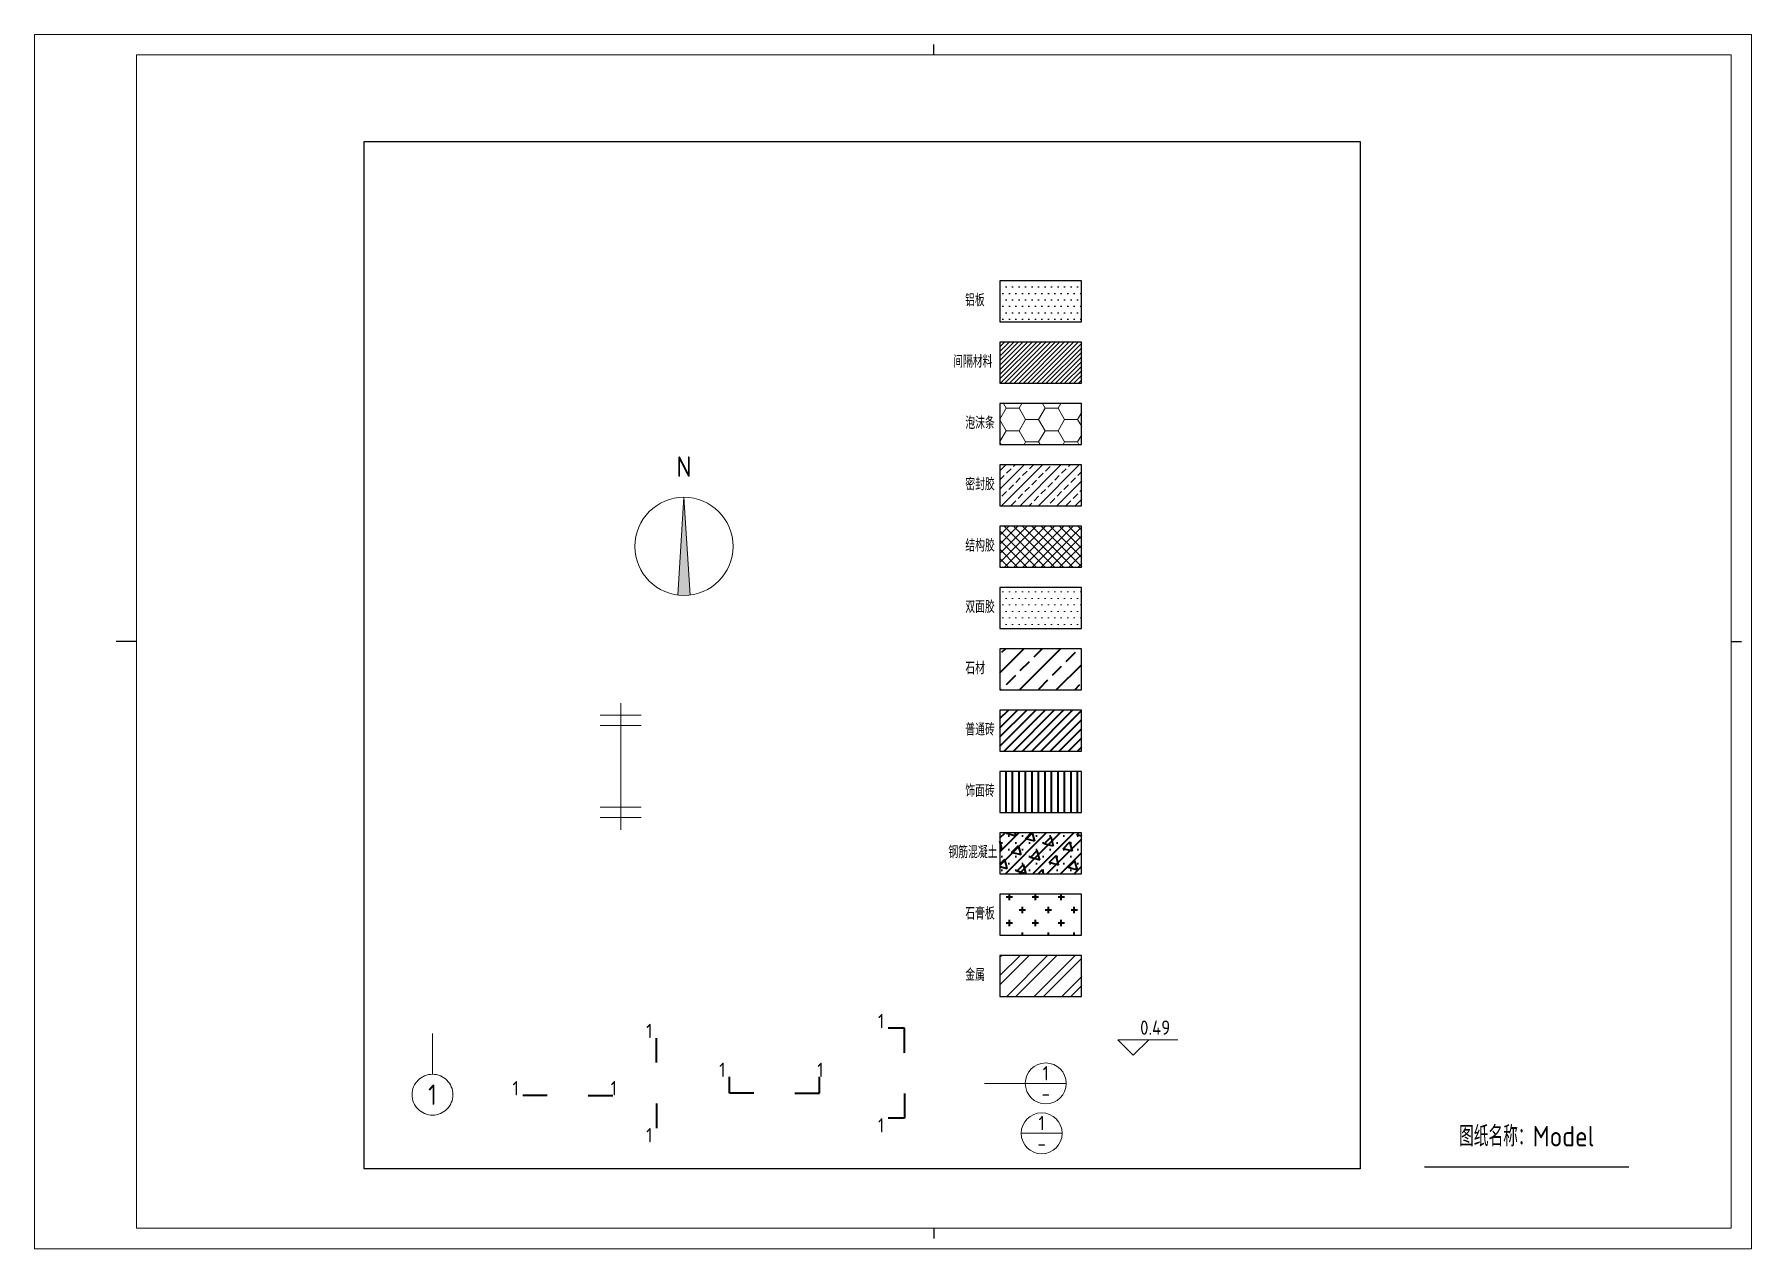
# Paper-space layout '布局1' of a CAD drawing. Header units: millimetres. Extents: x 633 to 1053, y -55 to 242.
# The model-space entities are those that its viewports show. They can reach past a viewport. Long polylines and large blocks are cut down to what shows.
import ezdxf
from ezdxf.enums import TextEntityAlignment as Align

# ---------------------------------------------------------------- set-up
doc = ezdxf.new("R2010")
doc.units = ezdxf.units.MM
doc.header["$LTSCALE"] = 1000
doc.linetypes.add('CENTER', pattern=[50.8, 31.75, -6.35, 6.35, -6.35])
doc.layers.add('0 @ 1', color=7, linetype='Continuous')
for name, color, linetype, lineweight in [('基础', 251, 'Continuous', 35), ('基础 @ 0.5', 251, 'Continuous', 35), ('基础 @ 1', 251, 'Continuous', 35), ('基础 @ 100', 251, 'Continuous', 35), ('基础 @ 20', 251, 'Continuous', 35), ('标注', 5, 'Continuous', 15), ('标注 @ 1', 5, 'Continuous', 15), ('石材', 2, 'Continuous', 35), ('石材 @ 0.5', 2, 'Continuous', 35), ('石材 @ 1', 2, 'Continuous', 35), ('石材 @ 100', 2, 'Continuous', 35), ('石材 @ 20', 2, 'Continuous', 35), ('胶条', 252, 'Continuous', 15), ('胶条 @ 0.5', 252, 'Continuous', 15), ('胶条 @ 1', 252, 'Continuous', 15), ('胶条 @ 100', 252, 'Continuous', 15), ('胶条 @ 20', 252, 'Continuous', 15), ('胶条 @ 5', 252, 'Continuous', 15), ('胶条 @ 50', 252, 'Continuous', 15), ('胶条 @ 8', 252, 'Continuous', 15), ('轴网', 1, 'CENTER', 15), ('轴网 @ 1', 1, 'CENTER', 15), ('钢结构', 1, 'Continuous', 15), ('钢结构 @ 0.5', 1, 'Continuous', 15), ('钢结构 @ 1', 1, 'Continuous', 15), ('钢结构 @ 100', 1, 'Continuous', 15), ('钢结构 @ 20', 1, 'Continuous', 15), ('铝型材及铝板', 3, 'Continuous', 25), ('铝型材及铝板 @ 0.5', 3, 'Continuous', 25), ('铝型材及铝板 @ 1', 3, 'Continuous', 25), ('铝型材及铝板 @ 100', 3, 'Continuous', 25)]:
    doc.layers.add(name, color=color, linetype=linetype, lineweight=lineweight)
doc.styles.get("Standard").update_dxf_attribs({"font": 'gbenor.shx', "height": 5, "bigfont": 'gbcbig.shx'})
doc.styles.add('比例+标注3.5mm', font='gbenor.shx', dxfattribs={"height": 3.5, "bigfont": 'gbcbig.shx'})
pattern_1 = [(45, (0, 0), (-0.561266008, 0.561266008), [])]
pattern_2 = [(0, (0, 0), (79.375, 158.75), [0, -158.75])]
pattern_3 = [(0, (0, 0), (0.396875, 0.79375), [0, -0.79375])]
pattern_4 = [(45, (0, 0), (-2.245064, 2.245064), []), (45, (2.245, 0), (-2.245064, 2.245064), [1.5875, -0.79375])]
pattern_5 = [(45, (0, 0), (-1.12253202, 1.12253202), []), (135, (0, 0), (-1.12253202, -1.12253202), [])]

# ---------------------------------------------------------------- blocks, each defined once
blk = doc.blocks.new('图框A3')
at = {"linetype": 'Continuous', "lineweight": 15}
for p, q in [((-420, 297), (0, 297)), ((-420, 0), (-420, 297)), ((0, 297), (0, 0)), ((-395, 292), (-5, 292)), ((-395, 5), (-395, 292)), ((-5, 292), (-5, 5)), ((-5, 5), (-395, 5)), ((0, 0), (-420, 0))]:
    blk.add_line(p, q, dxfattribs=at)
at = {"linetype": 'ByBlock', "lineweight": -2}
for p, q in [((-200, 292), (-200, 294.5)), ((-397.5, 148.5), (-400, 148.5)), ((-395, 148.5), (-397.5, 148.5)), ((-5, 148.5), (-2.5, 148.5)), ((-80, 20), (-30, 20)), ((-200, 5), (-200, 2.5))]:
    blk.add_line(p, q, dxfattribs=at)
at = {"layer": '0 @ 1', "linetype": 'ByBlock', "lineweight": -2}
blk.add_text('图纸名称：Model', height=5, dxfattribs=at).set_placement((-55, 25), align=Align.CENTER)
blk = doc.blocks.new('*U21')
at = {"transparency": 33554687}
h = blk.add_hatch(color=256, dxfattribs=at)
h.dxf.hatch_style = 1
h.paths.add_polyline_path([(0, 12), (-1.5, -11.91, 0.062746), (1.5, -11.91)])
at = {"linetype": 'Continuous', "lineweight": 15}
for p, q in [((0, 12), (-1.5, -11.91)), ((1.5, -11.91), (0, 12))]:
    blk.add_line(p, q, dxfattribs=at)
blk.add_circle((0, 0), 12, dxfattribs=at)
at = {"linetype": 'ByBlock', "lineweight": -2, "style": '比例+标注3.5mm'}
blk.add_text('N', height=5, dxfattribs=at).set_placement((0, 17), align=Align.CENTER)
blk = doc.blocks.new('*U140')
at = {"layer": '标注 @ 1'}
blk.add_blockref('*U21', (-14585.37, 609.63), dxfattribs=at)
blk = doc.blocks.new('*U25')
at = {"layer": '轴网', "linetype": 'CENTER', "lineweight": 15}
blk.add_line((0, 0), (0, 10), dxfattribs=at)
blk.add_circle((0, -5), 5, dxfattribs=at)
at = {"layer": '轴网', "linetype": 'ByBlock', "lineweight": -2, "style": '比例+标注3.5mm'}
blk.add_attdef('A', text='', height=5, dxfattribs=at).set_placement((0, -5), align=Align.MIDDLE)
blk = doc.blocks.new('*U141')
at = {"layer": '轴网 @ 1', "linetype": 'ByBlock', "lineweight": -2}
blk.add_blockref('*U25', (-14646.87, 480.52), dxfattribs=at).add_auto_attribs({'A': '1'})
blk = doc.blocks.new('*U28')
at = {"linetype": 'Continuous', "lineweight": 35}
for p, q in [((-16, 0), (-22, 0)), ((-6, 0), (0, 0))]:
    blk.add_line(p, q, dxfattribs=at)
at = {"style": '比例+标注3.5mm'}
for tag, p in [('编号2', (-23, 3.5)), ('编号1', (1, 3.5))]:
    blk.add_attdef(tag, text='', height=3.5, dxfattribs=at).set_placement(p, align=Align.TOP_RIGHT)
blk = doc.blocks.new('*U142')
at = {"layer": '标注 @ 1', "linetype": 'ByBlock', "lineweight": -2}
blk.add_blockref('*U28', (-14602.8, 475.35), dxfattribs=at).add_auto_attribs({'编号1': '1', '编号2': '1'})
blk = doc.blocks.new('剖切符号-断面-竖向')
at = {"lineweight": 35}
for p, q in [((0, -6), (0, 0)), ((0, -16), (0, -22))]:
    blk.add_line(p, q, dxfattribs=at)
at = {"style": '比例+标注3.5mm'}
for tag, p in [('编号1', (-1, 3.5)), ('编号2', (-1, -22))]:
    blk.add_attdef(tag, text='', height=3.5, dxfattribs=at).set_placement(p, align=Align.TOP_RIGHT)
blk = doc.blocks.new('*U143')
at = {"layer": '标注 @ 1', "linetype": 'ByBlock', "lineweight": -2}
blk.add_blockref('剖切符号-断面-竖向', (-14592.11, 489.36), dxfattribs=at).add_auto_attribs({'编号1': '1', '编号2': '1'})
blk = doc.blocks.new('剖切符号-剖视-横向')
at = {"lineweight": 35}
for p, q in [((-22, 0), (-22, 4)), ((-16, 0), (-22, 0)), ((-6, 0), (0, 0)), ((0, 0), (0, 4))]:
    blk.add_line(p, q, dxfattribs=at)
at = {"style": '比例+标注3.5mm'}
for tag, p in [('编号2', (-23, 7.5)), ('编号1', (1, 7.5))]:
    blk.add_attdef(tag, text='', height=3.5, dxfattribs=at).set_placement(p, align=Align.TOP_RIGHT)
blk = doc.blocks.new('*U144')
at = {"layer": '标注 @ 1', "linetype": 'ByBlock', "lineweight": -2}
blk.add_blockref('剖切符号-剖视-横向', (-14552.25, 475.85), dxfattribs=at).add_auto_attribs({'编号1': '1', '编号2': '1'})
blk = doc.blocks.new('剖切符号-剖视-竖向')
at = {"lineweight": 35}
for p, q in [((0, 0), (-4, 0)), ((0, -6), (0, 0)), ((0, -16), (0, -22)), ((0, -22), (-4, -22))]:
    blk.add_line(p, q, dxfattribs=at)
at = {"style": '比例+标注3.5mm'}
for tag, p in [('编号1', (-5, 3.5)), ('编号2', (-5, -22))]:
    blk.add_attdef(tag, text='', height=3.5, dxfattribs=at).set_placement(p, align=Align.TOP_RIGHT)
blk = doc.blocks.new('*U145')
at = {"layer": '标注 @ 1', "linetype": 'ByBlock', "lineweight": -2}
blk.add_blockref('剖切符号-剖视-竖向', (-14531.41, 491.77), dxfattribs=at).add_auto_attribs({'编号1': '1', '编号2': '1'})
blk = doc.blocks.new('*U29')
at = {"linetype": 'ByBlock', "lineweight": 15}
blk.add_line((10, 0), (0, 0), dxfattribs=at)
at = {"linetype": 'Continuous', "lineweight": 15}
blk.add_line((10, 0), (20, 0), dxfattribs=at)
blk.add_circle((15, 0), 5, dxfattribs=at)
at = {"style": '比例+标注3.5mm'}
for tag, p in [('详图编号', (15, 2.5)), ('图纸编号', (15, -2.5))]:
    blk.add_attdef(tag, text='', height=3.5, dxfattribs=at).set_placement(p, align=Align.MIDDLE)
blk = doc.blocks.new('*U146')
at = {"layer": '标注 @ 1', "linetype": 'ByBlock', "lineweight": -2}
blk.add_blockref('*U29', (-14511.89, 478.28), dxfattribs=at).add_auto_attribs({'详图编号': '1', '图纸编号': '-'})
blk = doc.blocks.new('*U32')
at = {"lineweight": 15}
for p, q in [((3.79, 3.79), (-3.79, 3.79)), ((-3.79, 3.79), (0, 0)), ((0, 0), (3.79, 3.79)), ((3.79, 3.79), (10.88, 3.79))]:
    blk.add_line(p, q, dxfattribs=at)
at = {"style": '比例+标注3.5mm'}
blk.add_attdef('标高', text='', height=3.5, dxfattribs=at).set_placement((9.02, 5), align=Align.RIGHT)
at = {"style": '比例+标注3.5mm', "flags": 1}
blk.add_attdef('零标高点绝对坐标值', text='', height=3, dxfattribs=at).set_placement((2.96, -4.03), align=Align.MIDDLE_CENTER)
blk = doc.blocks.new('*U147')
at = {"layer": '标注 @ 1', "linetype": 'ByBlock', "lineweight": -2}
ref = blk.add_blockref('*U32', (-14475.47, 485.16), dxfattribs=at)
ref.add_attrib('标高', '0.49', dxfattribs={"layer": '标注', "height": 3.5, "style": '比例+标注3.5mm'}).set_placement((-14466.45, 490.17), align=Align.RIGHT)
blk = doc.blocks.new('详图符号')
at = {"linetype": 'Continuous', "lineweight": 15}
blk.add_line((-5, 0), (5, 0), dxfattribs=at)
blk.add_circle((0, 0), 5, dxfattribs=at)
at = {"style": '比例+标注3.5mm'}
for tag, p in [('详图编号', (0, 2.5)), ('被索引图纸编号', (0, -2.5))]:
    blk.add_attdef(tag, text='', height=3.5, dxfattribs=at).set_placement(p, align=Align.MIDDLE)
blk = doc.blocks.new('*U148')
at = {"layer": '标注 @ 1', "linetype": 'ByBlock', "lineweight": -2}
blk.add_blockref('详图符号', (-14497.89, 466.07), dxfattribs=at).add_auto_attribs({'详图编号': '1', '被索引图纸编号': '-'})
blk = doc.blocks.new('*U24')
at = {"linetype": 'CENTER', "lineweight": 15}
blk.add_line((0, -15.5), (0, 15.5), dxfattribs=at)
at = {"linetype": 'Continuous', "lineweight": 15}
for p, q in [((-5, 12.5), (5, 12.5)), ((-5, 10), (5, 10)), ((-5, -10), (5, -10)), ((-5, -12.5), (5, -12.5))]:
    blk.add_line(p, q, dxfattribs=at)
blk = doc.blocks.new('*U149')
at = {"layer": '标注 @ 1', "linetype": 'ByBlock', "lineweight": -2}
blk.add_blockref('*U24', (-14600.83, 555.81), dxfattribs=at)
blk = doc.blocks.new('*U150')
at = {"layer": '胶条 @ 0.5', "linetype": 'ByBlock', "lineweight": -2}
h = blk.add_hatch(dxfattribs=at)
h.set_pattern_fill('ANSI31', color=256, scale=0.5)
h.set_pattern_definition(pattern_1)
h.paths.add_polyline_path([(-14488.1, 659.57), (-14508.1, 659.57), (-14508.1, 649.57), (-14488.1, 649.57)])
at = {"layer": '胶条 @ 1', "linetype": 'ByBlock', "lineweight": -2}
h = blk.add_hatch(dxfattribs=at)
h.set_pattern_fill('ANSI31', color=256, scale=0.5)
h.set_pattern_definition(pattern_1)
h.paths.add_polyline_path([(-14488.1, 659.57), (-14508.1, 659.57), (-14508.1, 649.57), (-14488.1, 649.57)])
at = {"layer": '胶条 @ 100', "linetype": 'ByBlock', "lineweight": -2}
h = blk.add_hatch(dxfattribs=at)
h.set_pattern_fill('ANSI31', color=256, scale=0.5)
h.set_pattern_definition(pattern_1)
h.paths.add_polyline_path([(-14488.1, 659.57), (-14508.1, 659.57), (-14508.1, 649.57), (-14488.1, 649.57)])
blk = doc.blocks.new('*U151')
at = {"layer": '铝型材及铝板 @ 0.5', "linetype": 'ByBlock', "lineweight": -2}
h = blk.add_hatch(dxfattribs=at)
h.set_pattern_fill('DOTS', color=256)
h.set_pattern_definition(pattern_3)
h.paths.add_polyline_path([(-14488.1, 674.57), (-14508.1, 674.57), (-14508.1, 664.57), (-14488.1, 664.57)])
at = {"layer": '铝型材及铝板 @ 1', "linetype": 'ByBlock', "lineweight": -2}
h = blk.add_hatch(dxfattribs=at)
h.set_pattern_fill('DOTS', color=256)
h.paths.add_polyline_path([(-14488.1, 674.57), (-14508.1, 674.57), (-14508.1, 664.57), (-14488.1, 664.57)])
at = {"layer": '铝型材及铝板 @ 100', "linetype": 'ByBlock', "lineweight": -2}
h = blk.add_hatch(dxfattribs=at)
h.set_pattern_fill('DOTS', color=256)
h.set_pattern_definition(pattern_2)
h.paths.add_polyline_path([(-14488.1, 674.57), (-14508.1, 674.57), (-14508.1, 664.57), (-14488.1, 664.57)])
blk = doc.blocks.new('*U152')
at = {"layer": '石材 @ 0.5', "linetype": 'ByBlock', "lineweight": -2}
h = blk.add_hatch(dxfattribs=at)
h.set_pattern_fill('ANSI33', color=256)
h.set_pattern_definition(pattern_4)
h.paths.add_polyline_path([(-14508.1, 584.57), (-14508.1, 574.57), (-14488.1, 574.57), (-14488.1, 584.57)])
at = {"layer": '石材 @ 1', "linetype": 'ByBlock', "lineweight": -2}
h = blk.add_hatch(dxfattribs=at)
h.set_pattern_fill('ANSI33', color=256)
h.paths.add_polyline_path([(-14508.1, 584.57), (-14508.1, 574.57), (-14488.1, 574.57), (-14488.1, 584.57)])
at = {"layer": '石材 @ 100', "linetype": 'ByBlock', "lineweight": -2}
h = blk.add_hatch(dxfattribs=at)
h.set_pattern_fill('ANSI33', color=256)
h.set_pattern_definition([(45, (0, 0), (-449.013, 449.013), []), (45, (449, 0), (-449.013, 449.013), [317.5, -158.75])])
h.paths.add_polyline_path([(-14508.1, 584.57), (-14508.1, 574.57), (-14488.1, 574.57), (-14488.1, 584.57)])
at = {"layer": '石材 @ 20', "linetype": 'ByBlock', "lineweight": -2}
h = blk.add_hatch(dxfattribs=at)
h.set_pattern_fill('ANSI33', color=256)
h.set_pattern_definition([(45, (0, 0), (-89.8026, 89.8026), []), (45, (89.8, 0), (-89.8026, 89.8026), [63.5, -31.75])])
h.paths.add_polyline_path([(-14508.1, 584.57), (-14508.1, 574.57), (-14488.1, 574.57), (-14488.1, 584.57)])
blk = doc.blocks.new('*U153')
at = {"layer": '基础 @ 0.5', "linetype": 'ByBlock', "lineweight": -2}
h = blk.add_hatch(dxfattribs=at)
h.set_pattern_fill('ANSI31', color=256, scale=0.5)
h.set_pattern_definition(pattern_1)
h.paths.add_polyline_path([(-14488.1, 559.57), (-14488.1, 569.57), (-14508.1, 569.57), (-14508.1, 559.57)])
at = {"layer": '基础 @ 1', "linetype": 'ByBlock', "lineweight": -2}
h = blk.add_hatch(dxfattribs=at)
h.set_pattern_fill('ANSI31', color=256, scale=0.5)
h.paths.add_polyline_path([(-14488.1, 559.57), (-14488.1, 569.57), (-14508.1, 569.57), (-14508.1, 559.57)])
at = {"layer": '基础 @ 100', "linetype": 'ByBlock', "lineweight": -2}
h = blk.add_hatch(dxfattribs=at)
h.set_pattern_fill('ANSI31', color=256, scale=0.5)
h.set_pattern_definition([(45, (0, 0), (-112.2532, 112.2532), [])])
h.paths.add_polyline_path([(-14488.1, 559.57), (-14488.1, 569.57), (-14508.1, 569.57), (-14508.1, 559.57)])
at = {"layer": '基础 @ 20', "linetype": 'ByBlock', "lineweight": -2}
h = blk.add_hatch(dxfattribs=at)
h.set_pattern_fill('ANSI31', color=256, scale=0.5)
h.paths.add_polyline_path([(-14488.1, 559.57), (-14488.1, 569.57), (-14508.1, 569.57), (-14508.1, 559.57)])
blk = doc.blocks.new('*U154')
at = {"layer": '石材 @ 0.5', "linetype": 'ByBlock', "lineweight": -2}
h = blk.add_hatch(dxfattribs=at)
h.set_pattern_fill('LINE', color=256, scale=0.5, angle=90)
h.set_pattern_definition([(90, (0, 0), (-0.79375, 5e-17), [])])
h.paths.add_polyline_path([(-14488.1, 544.57), (-14488.1, 554.57), (-14508.1, 554.57), (-14508.1, 544.57)])
at = {"layer": '石材 @ 1', "linetype": 'ByBlock', "lineweight": -2}
h = blk.add_hatch(dxfattribs=at)
h.set_pattern_fill('LINE', color=256, scale=0.5, angle=90)
h.paths.add_polyline_path([(-14488.1, 544.57), (-14488.1, 554.57), (-14508.1, 554.57), (-14508.1, 544.57)])
at = {"layer": '石材 @ 100', "linetype": 'ByBlock', "lineweight": -2}
h = blk.add_hatch(dxfattribs=at)
h.set_pattern_fill('LINE', color=256, scale=0.5, angle=90)
h.set_pattern_definition([(90, (0, 0), (-158.75, 1e-14), [])])
h.paths.add_polyline_path([(-14488.1, 544.57), (-14488.1, 554.57), (-14508.1, 554.57), (-14508.1, 544.57)])
at = {"layer": '石材 @ 20', "linetype": 'ByBlock', "lineweight": -2}
h = blk.add_hatch(dxfattribs=at)
h.set_pattern_fill('LINE', color=256, scale=0.5, angle=90)
h.set_pattern_definition([(90, (0, 0), (-31.75, 2e-15), [])])
h.paths.add_polyline_path([(-14488.1, 544.57), (-14488.1, 554.57), (-14508.1, 554.57), (-14508.1, 544.57)])
blk = doc.blocks.new('*U155')
at = {"layer": '基础 @ 0.5', "linetype": 'ByBlock', "lineweight": -2}
h = blk.add_hatch(dxfattribs=at)
h.set_pattern_fill('SACNCR', color=256)
h.set_pattern_definition([(45, (0, 0), (-0.84189901, 0.84189901), []), (45, (0.8419, 0), (-0.84189901, 0.84189901), [0, -1.190625])])
h.paths.add_polyline_path([(-14508.1, 539.57), (-14508.1, 529.57), (-14488.1, 529.57), (-14488.1, 539.57)])
at = {"layer": '基础 @ 1', "linetype": 'ByBlock', "lineweight": -2}
h = blk.add_hatch(dxfattribs=at)
h.set_pattern_fill('SACNCR', color=256)
h.paths.add_polyline_path([(-14508.1, 539.57), (-14508.1, 529.57), (-14488.1, 529.57), (-14488.1, 539.57)])
at = {"layer": '基础 @ 100', "linetype": 'ByBlock', "lineweight": -2}
h = blk.add_hatch(dxfattribs=at)
h.set_pattern_fill('SACNCR', color=256)
h.set_pattern_definition([(45, (0, 0), (-168.3798, 168.3798), []), (45, (168.38, 0), (-168.3798, 168.3798), [0, -238.125])])
h.paths.add_polyline_path([(-14508.1, 539.57), (-14508.1, 529.57), (-14488.1, 529.57), (-14488.1, 539.57)])
at = {"layer": '基础 @ 20', "linetype": 'ByBlock', "lineweight": -2}
h = blk.add_hatch(dxfattribs=at)
h.set_pattern_fill('SACNCR', color=256)
h.set_pattern_definition([(45, (0, 0), (-33.67596, 33.67596), []), (45, (33.676, 0), (-33.67596, 33.67596), [0, -47.625])])
h.paths.add_polyline_path([(-14508.1, 539.57), (-14508.1, 529.57), (-14488.1, 529.57), (-14488.1, 539.57)])
blk = doc.blocks.new('*U156')
at = {"layer": '基础 @ 0.5', "linetype": 'ByBlock', "lineweight": -2}
h = blk.add_hatch(dxfattribs=at)
h.set_pattern_fill('TRIANG', color=256, scale=0.5, angle=45)
h.set_pattern_definition([(105, (0, 0), (-2.30011087, 0.61631285), [1.190625, -1.190625]), (165, (0, 0), (-1.68379802, -1.68379802), [1.190625, -1.190625]), (45, (-1.15, 0.3082), (-0.61631285, 2.30011087), [1.190625, -1.190625])])
h.paths.add_polyline_path([(-14508.1, 529.57), (-14488.1, 529.57), (-14488.1, 539.57), (-14508.1, 539.57)])
at = {"layer": '基础 @ 1', "linetype": 'ByBlock', "lineweight": -2}
h = blk.add_hatch(dxfattribs=at)
h.set_pattern_fill('TRIANG', color=256, scale=0.5, angle=45)
h.paths.add_polyline_path([(-14508.1, 529.57), (-14488.1, 529.57), (-14488.1, 539.57), (-14508.1, 539.57)])
at = {"layer": '基础 @ 100', "linetype": 'ByBlock', "lineweight": -2}
h = blk.add_hatch(dxfattribs=at)
h.set_pattern_fill('TRIANG', color=256, scale=0.5, angle=45)
h.set_pattern_definition([(105, (0, 0), (-460.022, 123.263), [238.125, -238.125]), (165, (0, 0), (-336.76, -336.76), [238.125, -238.125]), (45, (-230, 61.63), (-123.263, 460.022), [238.125, -238.125])])
h.paths.add_polyline_path([(-14508.1, 529.57), (-14488.1, 529.57), (-14488.1, 539.57), (-14508.1, 539.57)])
at = {"layer": '基础 @ 20', "linetype": 'ByBlock', "lineweight": -2}
h = blk.add_hatch(dxfattribs=at)
h.set_pattern_fill('TRIANG', color=256, scale=0.5, angle=45)
h.set_pattern_definition([(105, (0, 0), (-92.00443, 24.6525), [47.625, -47.625]), (165, (0, 0), (-67.3519, -67.3519), [47.625, -47.625]), (45, (-46, 12.33), (-24.6525, 92.00443), [47.625, -47.625])])
h.paths.add_polyline_path([(-14508.1, 529.57), (-14488.1, 529.57), (-14488.1, 539.57), (-14508.1, 539.57)])
blk = doc.blocks.new('*U157')
at = {"layer": '基础 @ 0.5', "linetype": 'ByBlock', "lineweight": -2}
h = blk.add_hatch(dxfattribs=at)
h.set_pattern_fill('CROSS', color=256, scale=0.5)
h.set_pattern_definition([(0, (0, 0), (1.5875, 1.5875), [0.79375, -2.38125]), (90, (0.3969, -0.3969), (-1.5875, 1.5875), [0.79375, -2.38125])])
h.paths.add_polyline_path([(-14488.1, 514.57), (-14488.1, 524.57), (-14508.1, 524.57), (-14508.1, 514.57)])
at = {"layer": '基础 @ 1', "linetype": 'ByBlock', "lineweight": -2}
h = blk.add_hatch(dxfattribs=at)
h.set_pattern_fill('CROSS', color=256, scale=0.5)
h.paths.add_polyline_path([(-14488.1, 514.57), (-14488.1, 524.57), (-14508.1, 524.57), (-14508.1, 514.57)])
at = {"layer": '基础 @ 100', "linetype": 'ByBlock', "lineweight": -2}
h = blk.add_hatch(dxfattribs=at)
h.set_pattern_fill('CROSS', color=256, scale=0.5)
h.set_pattern_definition([(0, (0, 0), (317.5, 317.5), [158.75, -476.25]), (90, (79.38, -79.38), (-317.5, 317.5), [158.75, -476.25])])
h.paths.add_polyline_path([(-14488.1, 514.57), (-14488.1, 524.57), (-14508.1, 524.57), (-14508.1, 514.57)])
at = {"layer": '基础 @ 20', "linetype": 'ByBlock', "lineweight": -2}
h = blk.add_hatch(dxfattribs=at)
h.set_pattern_fill('CROSS', color=256, scale=0.5)
h.set_pattern_definition([(0, (0, 0), (63.5, 63.5), [31.75, -95.25]), (90, (15.875, -15.875), (-63.5, 63.5), [31.75, -95.25])])
h.paths.add_polyline_path([(-14488.1, 514.57), (-14488.1, 524.57), (-14508.1, 524.57), (-14508.1, 514.57)])
blk = doc.blocks.new('*U158')
at = {"layer": '钢结构 @ 0.5', "linetype": 'ByBlock', "lineweight": -2}
h = blk.add_hatch(dxfattribs=at)
h.set_pattern_fill('ANSI32', color=256, scale=0.5)
h.set_pattern_definition([(45, (0, 0), (-1.68379802, 1.68379802), []), (45, (1.1225, 0), (-1.68379802, 1.68379802), [])])
h.paths.add_polyline_path([(-14488.1, 499.57), (-14488.1, 509.57), (-14508.1, 509.57), (-14508.1, 499.57)])
at = {"layer": '钢结构 @ 1', "linetype": 'ByBlock', "lineweight": -2}
h = blk.add_hatch(dxfattribs=at)
h.set_pattern_fill('ANSI32', color=256, scale=0.5)
h.paths.add_polyline_path([(-14488.1, 499.57), (-14488.1, 509.57), (-14508.1, 509.57), (-14508.1, 499.57)])
at = {"layer": '钢结构 @ 100', "linetype": 'ByBlock', "lineweight": -2}
h = blk.add_hatch(dxfattribs=at)
h.set_pattern_fill('ANSI32', color=256, scale=0.5)
h.set_pattern_definition([(45, (0, 0), (-336.76, 336.76), []), (45, (224.5, 0), (-336.76, 336.76), [])])
h.paths.add_polyline_path([(-14488.1, 499.57), (-14488.1, 509.57), (-14508.1, 509.57), (-14508.1, 499.57)])
at = {"layer": '钢结构 @ 20', "linetype": 'ByBlock', "lineweight": -2}
h = blk.add_hatch(dxfattribs=at)
h.set_pattern_fill('ANSI32', color=256, scale=0.5)
h.set_pattern_definition([(45, (0, 0), (-67.3519, 67.3519), []), (45, (44.9, 0), (-67.3519, 67.3519), [])])
h.paths.add_polyline_path([(-14488.1, 499.57), (-14488.1, 509.57), (-14508.1, 509.57), (-14508.1, 499.57)])
blk = doc.blocks.new('*U159')
at = {"layer": '胶条 @ 0.5'}
h = blk.add_hatch(dxfattribs=at)
h.set_pattern_fill('HONEY', color=256)
h.set_pattern_definition([(0, (0, 0), (2.38125, 1.37481532), [1.5875, -3.175]), (120, (0, 0), (-2.38125, 1.37481533), [1.5875, -3.175]), (60, (0, 0), (5e-09, 2.74963065), [-3.175, 1.5875])])
h.paths.add_polyline_path([(-14488.1, 634.57), (-14488.1, 644.57), (-14508.1, 644.57), (-14508.1, 634.57)])
at = {"layer": '胶条 @ 1'}
h = blk.add_hatch(dxfattribs=at)
h.set_pattern_fill('HONEY', color=256)
h.paths.add_polyline_path([(-14488.1, 634.57), (-14488.1, 644.57), (-14508.1, 644.57), (-14508.1, 634.57)])
at = {"layer": '胶条 @ 100'}
h = blk.add_hatch(dxfattribs=at)
h.set_pattern_fill('HONEY', color=256)
h.set_pattern_definition([(0, (0, 0), (476.25, 274.963), [317.5, -635]), (120, (0, 0), (-476.25, 274.963), [317.5, -635]), (60, (0, 0), (1e-06, 549.926), [-635, 317.5])])
h.paths.add_polyline_path([(-14488.1, 634.57), (-14488.1, 644.57), (-14508.1, 644.57), (-14508.1, 634.57)])
at = {"layer": '胶条 @ 20'}
h = blk.add_hatch(dxfattribs=at)
h.set_pattern_fill('HONEY', color=256)
h.set_pattern_definition([(0, (0, 0), (95.25, 54.99261), [63.5, -127]), (120, (0, 0), (-95.25, 54.99261), [63.5, -127]), (60, (0, 0), (2e-07, 109.98523), [-127, 63.5])])
h.paths.add_polyline_path([(-14488.1, 634.57), (-14488.1, 644.57), (-14508.1, 644.57), (-14508.1, 634.57)])
at = {"layer": '胶条 @ 5'}
h = blk.add_hatch(dxfattribs=at)
h.set_pattern_fill('HONEY', color=256)
h.set_pattern_definition([(0, (0, 0), (23.8125, 13.748153), [15.875, -31.75]), (120, (0, 0), (-23.8125, 13.748153), [15.875, -31.75]), (60, (0, 0), (5e-08, 27.496307), [-31.75, 15.875])])
h.paths.add_polyline_path([(-14488.1, 634.57), (-14488.1, 644.57), (-14508.1, 644.57), (-14508.1, 634.57)])
at = {"layer": '胶条 @ 50'}
h = blk.add_hatch(dxfattribs=at)
h.set_pattern_fill('HONEY', color=256)
h.set_pattern_definition([(0, (0, 0), (238.125, 137.4815), [158.75, -317.5]), (120, (0, 0), (-238.125, 137.4815), [158.75, -317.5]), (60, (0, 0), (5e-07, 274.9631), [-317.5, 158.75])])
h.paths.add_polyline_path([(-14488.1, 634.57), (-14488.1, 644.57), (-14508.1, 644.57), (-14508.1, 634.57)])
at = {"layer": '胶条 @ 8'}
h = blk.add_hatch(dxfattribs=at)
h.set_pattern_fill('HONEY', color=256)
h.set_pattern_definition([(0, (0, 0), (38.1, 21.997045), [25.4, -50.8]), (120, (0, 0), (-38.1, 21.997045), [25.4, -50.8]), (60, (0, 0), (8e-08, 43.99409), [-50.8, 25.4])])
h.paths.add_polyline_path([(-14488.1, 634.57), (-14488.1, 644.57), (-14508.1, 644.57), (-14508.1, 634.57)])
blk = doc.blocks.new('*U160')
at = {"layer": '胶条 @ 0.5'}
h = blk.add_hatch(dxfattribs=at)
h.set_pattern_fill('ANSI33', color=256)
h.set_pattern_definition(pattern_4)
h.paths.add_polyline_path([(-14488.1, 619.57), (-14488.1, 629.57), (-14508.1, 629.57), (-14508.1, 619.57)])
at = {"layer": '胶条 @ 1'}
h = blk.add_hatch(dxfattribs=at)
h.set_pattern_fill('ANSI33', color=256)
h.set_pattern_definition(pattern_4)
h.paths.add_polyline_path([(-14488.1, 619.57), (-14488.1, 629.57), (-14508.1, 629.57), (-14508.1, 619.57)])
at = {"layer": '胶条 @ 100'}
h = blk.add_hatch(dxfattribs=at)
h.set_pattern_fill('ANSI33', color=256)
h.set_pattern_definition(pattern_4)
h.paths.add_polyline_path([(-14488.1, 619.57), (-14488.1, 629.57), (-14508.1, 629.57), (-14508.1, 619.57)])
at = {"layer": '胶条 @ 20'}
h = blk.add_hatch(dxfattribs=at)
h.set_pattern_fill('ANSI33', color=256)
h.set_pattern_definition(pattern_4)
h.paths.add_polyline_path([(-14488.1, 619.57), (-14488.1, 629.57), (-14508.1, 629.57), (-14508.1, 619.57)])
at = {"layer": '胶条 @ 5'}
h = blk.add_hatch(dxfattribs=at)
h.set_pattern_fill('ANSI33', color=256)
h.set_pattern_definition(pattern_4)
h.paths.add_polyline_path([(-14488.1, 619.57), (-14488.1, 629.57), (-14508.1, 629.57), (-14508.1, 619.57)])
at = {"layer": '胶条 @ 50'}
h = blk.add_hatch(dxfattribs=at)
h.set_pattern_fill('ANSI33', color=256)
h.set_pattern_definition(pattern_4)
h.paths.add_polyline_path([(-14488.1, 619.57), (-14488.1, 629.57), (-14508.1, 629.57), (-14508.1, 619.57)])
at = {"layer": '胶条 @ 8'}
h = blk.add_hatch(dxfattribs=at)
h.set_pattern_fill('ANSI33', color=256)
h.set_pattern_definition(pattern_4)
h.paths.add_polyline_path([(-14488.1, 619.57), (-14488.1, 629.57), (-14508.1, 629.57), (-14508.1, 619.57)])
blk = doc.blocks.new('*U161')
at = {"layer": '胶条 @ 0.5'}
h = blk.add_hatch(dxfattribs=at)
h.set_pattern_fill('ANSI37', color=256)
h.set_pattern_definition(pattern_5)
h.paths.add_polyline_path([(-14508.1, 604.57), (-14488.1, 604.57), (-14488.1, 614.57), (-14508.1, 614.57)])
at = {"layer": '胶条 @ 1'}
h = blk.add_hatch(dxfattribs=at)
h.set_pattern_fill('ANSI37', color=256)
h.set_pattern_definition(pattern_5)
h.paths.add_polyline_path([(-14508.1, 604.57), (-14488.1, 604.57), (-14488.1, 614.57), (-14508.1, 614.57)])
at = {"layer": '胶条 @ 100'}
h = blk.add_hatch(dxfattribs=at)
h.set_pattern_fill('ANSI37', color=256)
h.set_pattern_definition(pattern_5)
h.paths.add_polyline_path([(-14508.1, 604.57), (-14488.1, 604.57), (-14488.1, 614.57), (-14508.1, 614.57)])
at = {"layer": '胶条 @ 20'}
h = blk.add_hatch(dxfattribs=at)
h.set_pattern_fill('ANSI37', color=256)
h.set_pattern_definition(pattern_5)
h.paths.add_polyline_path([(-14508.1, 604.57), (-14488.1, 604.57), (-14488.1, 614.57), (-14508.1, 614.57)])
at = {"layer": '胶条 @ 5'}
h = blk.add_hatch(dxfattribs=at)
h.set_pattern_fill('ANSI37', color=256)
h.set_pattern_definition(pattern_5)
h.paths.add_polyline_path([(-14508.1, 604.57), (-14488.1, 604.57), (-14488.1, 614.57), (-14508.1, 614.57)])
at = {"layer": '胶条 @ 50'}
h = blk.add_hatch(dxfattribs=at)
h.set_pattern_fill('ANSI37', color=256)
h.set_pattern_definition(pattern_5)
h.paths.add_polyline_path([(-14508.1, 604.57), (-14488.1, 604.57), (-14488.1, 614.57), (-14508.1, 614.57)])
at = {"layer": '胶条 @ 8'}
h = blk.add_hatch(dxfattribs=at)
h.set_pattern_fill('ANSI37', color=256)
h.set_pattern_definition(pattern_5)
h.paths.add_polyline_path([(-14508.1, 604.57), (-14488.1, 604.57), (-14488.1, 614.57), (-14508.1, 614.57)])
blk = doc.blocks.new('*U162')
at = {"layer": '胶条 @ 0.5'}
h = blk.add_hatch(dxfattribs=at)
h.set_pattern_fill('DOTS', color=256)
h.set_pattern_definition(pattern_3)
h.paths.add_polyline_path([(-14508.1, 589.57), (-14488.1, 589.57), (-14488.1, 599.57), (-14508.1, 599.57)])
at = {"layer": '胶条 @ 1'}
h = blk.add_hatch(dxfattribs=at)
h.set_pattern_fill('DOTS', color=256)
h.paths.add_polyline_path([(-14508.1, 589.57), (-14488.1, 589.57), (-14488.1, 599.57), (-14508.1, 599.57)])
at = {"layer": '胶条 @ 100'}
h = blk.add_hatch(dxfattribs=at)
h.set_pattern_fill('DOTS', color=256)
h.set_pattern_definition(pattern_2)
h.paths.add_polyline_path([(-14508.1, 589.57), (-14488.1, 589.57), (-14488.1, 599.57), (-14508.1, 599.57)])
at = {"layer": '胶条 @ 20'}
h = blk.add_hatch(dxfattribs=at)
h.set_pattern_fill('DOTS', color=256)
h.set_pattern_definition([(0, (0, 0), (15.875, 31.75), [0, -31.75])])
h.paths.add_polyline_path([(-14508.1, 589.57), (-14488.1, 589.57), (-14488.1, 599.57), (-14508.1, 599.57)])
at = {"layer": '胶条 @ 5'}
h = blk.add_hatch(dxfattribs=at)
h.set_pattern_fill('DOTS', color=256)
h.set_pattern_definition([(0, (0, 0), (3.96875, 7.9375), [0, -7.9375])])
h.paths.add_polyline_path([(-14508.1, 589.57), (-14488.1, 589.57), (-14488.1, 599.57), (-14508.1, 599.57)])
at = {"layer": '胶条 @ 50'}
h = blk.add_hatch(dxfattribs=at)
h.set_pattern_fill('DOTS', color=256)
h.set_pattern_definition([(0, (0, 0), (39.6875, 79.375), [0, -79.375])])
h.paths.add_polyline_path([(-14508.1, 589.57), (-14488.1, 589.57), (-14488.1, 599.57), (-14508.1, 599.57)])
at = {"layer": '胶条 @ 8'}
h = blk.add_hatch(dxfattribs=at)
h.set_pattern_fill('DOTS', color=256)
h.set_pattern_definition([(0, (0, 0), (6.35, 12.7), [0, -12.7])])
h.paths.add_polyline_path([(-14508.1, 589.57), (-14488.1, 589.57), (-14488.1, 599.57), (-14508.1, 599.57)])

msp = doc.modelspace()

# ---------------------------------------------------------------- linework, layer by layer
for points in [[(-14663.613, 708.629), (-14420.021, 708.629), (-14420.021, 457.379), (-14663.613, 457.379)], [(-14508.104, 664.572), (-14488.104, 664.572), (-14488.104, 674.572), (-14508.104, 674.572)], [(-14508.104, 649.572), (-14488.104, 649.572), (-14488.104, 659.572), (-14508.104, 659.572)], [(-14508.104, 634.572), (-14488.104, 634.572), (-14488.104, 644.572), (-14508.104, 644.572)], [(-14508.104, 619.572), (-14488.104, 619.572), (-14488.104, 629.572), (-14508.104, 629.572)], [(-14508.104, 604.572), (-14488.104, 604.572), (-14488.104, 614.572), (-14508.104, 614.572)], [(-14508.104, 589.572), (-14488.104, 589.572), (-14488.104, 599.572), (-14508.104, 599.572)], [(-14508.104, 574.572), (-14488.104, 574.572), (-14488.104, 584.572), (-14508.104, 584.572)], [(-14508.104, 559.572), (-14488.104, 559.572), (-14488.104, 569.572), (-14508.104, 569.572)], [(-14508.104, 544.572), (-14488.104, 544.572), (-14488.104, 554.572), (-14508.104, 554.572)], [(-14508.104, 529.572), (-14488.104, 529.572), (-14488.104, 539.572), (-14508.104, 539.572)], [(-14508.104, 514.572), (-14488.104, 514.572), (-14488.104, 524.572), (-14508.104, 524.572)], [(-14508.104, 499.572), (-14488.104, 499.572), (-14488.104, 509.572), (-14508.104, 509.572)]]:
    msp.add_lwpolyline(points, close=True)

# ---------------------------------------------------------------- block references
at = {"layer": '基础'}
for name in ['*U153', '*U155', '*U156', '*U157']:
    msp.add_blockref(name, (0, 0), dxfattribs=at)
at = {"layer": '标注'}
for name in ['*U140', '*U149', '*U147', '*U144', '*U146', '*U148', '*U145', '*U143', '*U142']:
    msp.add_blockref(name, (0, 0), dxfattribs=at)
at = {"layer": '石材'}
for name in ['*U152', '*U154']:
    msp.add_blockref(name, (0, 0), dxfattribs=at)
at = {"layer": '胶条'}
for name in ['*U150', '*U159', '*U160', '*U161', '*U162']:
    msp.add_blockref(name, (0, 0), dxfattribs=at)
at = {"layer": '轴网'}
msp.add_blockref('*U141', (0, 0), dxfattribs=at)
at = {"layer": '钢结构'}
msp.add_blockref('*U158', (0, 0), dxfattribs=at)
at = {"layer": '铝型材及铝板'}
msp.add_blockref('*U151', (0, 0), dxfattribs=at)

# ---------------------------------------------------------------- texts
at = {"style": '比例+标注3.5mm'}
for s, p in [('铝板', (-14516.612, 668.351)), ('间隔材料', (-14519.526, 653.351)), ('泡沫条', (-14516.559, 638.351)), ('密封胶', (-14516.559, 623.351)), ('结构胶', (-14516.559, 608.351)), ('双面胶', (-14516.559, 593.351)), ('石材', (-14516.559, 578.351)), ('普通砖', (-14516.559, 563.351)), ('饰面砖', (-14516.559, 548.351)), ('钢筋混凝土', (-14520.691, 533.351)), ('石膏板', (-14516.559, 518.351)), ('金属', (-14516.559, 503.351))]:
    msp.add_text(s, height=3, dxfattribs=at).set_placement(p)

psp = doc.layouts.new('布局1')

# ---------------------------------------------------------------- block references
at = {"linetype": 'ByBlock', "lineweight": -2}
psp.add_blockref('图框A3', (1053.21, -54.64), dxfattribs=at)

# ---------------------------------------------------------------- viewports
at = {"layer": '0', "linetype": 'ByBlock', "lineweight": -2}
vp = psp.add_viewport(center=(853.21, 93.86), size=(390, 287), view_center_point=(-14524.244, 586.355), view_height=287.00002, dxfattribs=at)
vp.frozen_layers = ['基础 @ 0.5', '基础 @ 100', '基础 @ 20', '石材 @ 0.5', '石材 @ 100', '石材 @ 20', '胶条 @ 0.5', '胶条 @ 100', '胶条 @ 20', '胶条 @ 5', '胶条 @ 50', '胶条 @ 8', '钢结构 @ 0.5', '钢结构 @ 100', '钢结构 @ 20', '铝型材及铝板 @ 0.5', '铝型材及铝板 @ 100']

doc.saveas('drawing.dxf')
